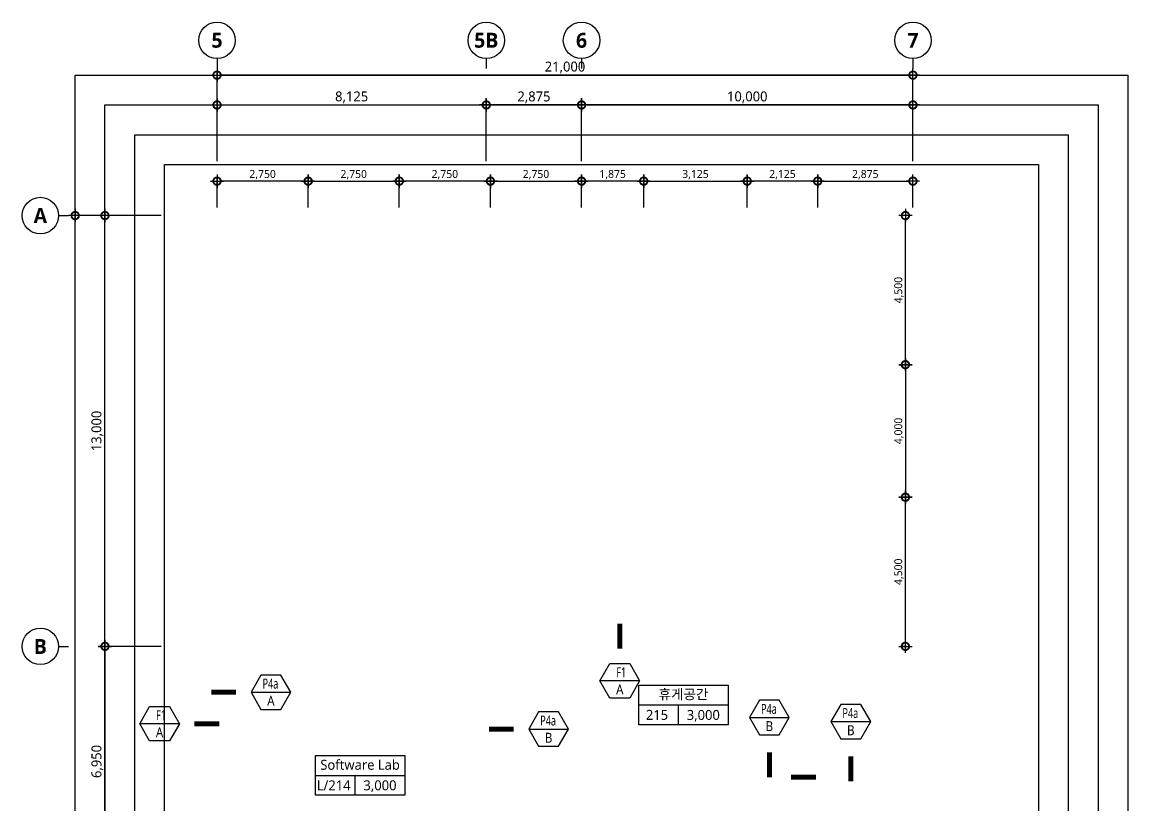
# Model space of a CAD drawing. Header units: millimetres. Extents: x 10038 to 248999, y 2179 to 57100.
# Drawn here: x 172932 to 206300, y 33477 to 57100 of the extents above; entities that cross this region are included whole.
import ezdxf
from ezdxf.enums import TextEntityAlignment as Align

# ---------------------------------------------------------------- set-up
doc = ezdxf.new("R2010")
doc.units = ezdxf.units.MM
doc.header["$LTSCALE"] = 100
doc.layers.get('DEFPOINTS').update_dxf_attribs({"color": 137})
for name, color, linetype in [('DIM', 7, 'Continuous'), ('DIM1', 7, 'Continuous'), ('SYM-BUB', 3, 'Continuous'), ('TEXT', 3, 'Continuous'), ('TEXT-NOTE', 6, 'Continuous'), ('WALLSYM', 6, 'Continuous')]:
    doc.layers.add(name, color=color, linetype=linetype)
doc.layers.add('TEMP', color=171, linetype='Continuous', plot=False)
doc.styles.add('스타일1', font='malgun.ttf')
doc.styles.add('스타일2', font='malgunbd.ttf')
doc.dimstyles.new('GAUN-100', dxfattribs={"dimscale": 100, "dimtxt": 3, "dimasz": 1, "dimexe": 1, "dimexo": 1, "dimgap": 0.5, "dimtad": 1, "dimdec": 0, "dimzin": 1, "dimdsep": 46, "dimlunit": 6, "dimtxsty": '스타일1', "dimblk": 'GAUN-DOT', "dimcen": -2, "dimdle": 2, "dimclrd": 256, "dimclre": 256, "dimclrt": 3, "dimadec": 0, "dimazin": 0, "dimtfac": 1, "dimtdec": 0, "dimtix": 1, "dimtmove": 2, "dimatfit": 3, "dimldrblk": 'DOTSMALL', "dimfxl": 1, "dimtolj": 1, "dimtzin": 1, "dimarcsym": 0})
doc.dimstyles.new('GAUN-100-I', dxfattribs={"dimscale": 100, "dimtxt": 2.4, "dimasz": 1, "dimexe": 1, "dimexo": 1, "dimgap": 0.5, "dimtad": 1, "dimdec": 0, "dimzin": 1, "dimdsep": 46, "dimlunit": 6, "dimtxsty": '스타일1', "dimblk": 'GAUN-DOT', "dimcen": -2, "dimdle": 2, "dimclrd": 256, "dimclre": 256, "dimclrt": 4, "dimadec": 0, "dimazin": 0, "dimtfac": 1, "dimtdec": 0, "dimtix": 1, "dimtmove": 2, "dimatfit": 3, "dimldrblk": 'DOTSMALL', "dimfxl": 1, "dimtolj": 1, "dimtzin": 1, "dimarcsym": 0})

# ---------------------------------------------------------------- blocks, each defined once
blk = doc.blocks.new('GAUN-DOT')
at = {"linetype": 'ByBlock'}
for p, q in [((2, 0), (-2, 0)), ((0, -2), (0, 2))]:
    blk.add_line(p, q, dxfattribs=at)
at = {"const_width": 2.25}
blk.add_lwpolyline([(0, 0.28125, 1), (0, -0.28125, 1)], format="xyb", close=True, dxfattribs=at)
blk = doc.blocks.new('*D25')
at = {"layer": 'DEFPOINTS', "color": 0, "transparency": 16777216}
for p in [(186939, 54600), (178814, 52800), (186939, 52800)]:
    blk.add_point(p, dxfattribs=at)
at = {"layer": 'DIM', "lineweight": -2, "transparency": 16777216}
for p, q in [((178814, 52900), (178814, 54700)), ((178914, 54600), (186839, 54600)), ((186939, 52900), (186939, 54700))]:
    blk.add_line(p, q, dxfattribs=at)
at = {"layer": 'DIM', "lineweight": -2, "transparency": 16777216, "xscale": 100, "yscale": 100, "zscale": 100, "rotation": 180}
blk.add_blockref('GAUN-DOT', (178814, 54600), dxfattribs=at)
at = {"layer": 'DIM', "lineweight": -2, "transparency": 16777216, "xscale": 100, "yscale": 100, "zscale": 100}
blk.add_blockref('GAUN-DOT', (186939, 54600), dxfattribs=at)
at = {"layer": 'DIM', "color": 3, "transparency": 16777216, "insert": (182876, 54831), "char_height": 300, "attachment_point": 5, "style": '스타일1'}
blk.add_mtext('\\A1;8,125', dxfattribs=at)
blk = doc.blocks.new('_DotSmall')
at = {"color": 0, "linetype": 'ByBlock', "const_width": 0.5}
blk.add_lwpolyline([(-0.0625, 0, 1), (0.0625, 0, 1)], format="xyb", close=True, dxfattribs=at)
blk = doc.blocks.new('NEW_BUB')
at = {"layer": 'SYM-BUB', "color": 6}
blk.add_line((0, 3), (0, 0), dxfattribs=at)
blk.add_circle((0, 8.5), 5.5, dxfattribs=at)
at = {"layer": 'SYM-BUB', "color": 3, "style": '스타일2'}
blk.add_attdef('X', text='', height=4.5, dxfattribs=at).set_placement((0, 8.5), align=Align.MIDDLE)
blk = doc.blocks.new('*D26')
at = {"layer": 'DEFPOINTS', "color": 0, "transparency": 16777216}
for p in [(178814, 55500), (178814, 52800), (199814, 52800)]:
    blk.add_point(p, dxfattribs=at)
at = {"layer": 'DIM', "lineweight": -2, "transparency": 16777216}
for p, q in [((178814, 52900), (178814, 55600)), ((199714, 55500), (178914, 55500)), ((199814, 52900), (199814, 55600))]:
    blk.add_line(p, q, dxfattribs=at)
at = {"layer": 'DIM', "lineweight": -2, "transparency": 16777216, "xscale": 100, "yscale": 100, "zscale": 100, "rotation": 180}
blk.add_blockref('GAUN-DOT', (178814, 55500), dxfattribs=at)
at = {"layer": 'DIM', "lineweight": -2, "transparency": 16777216, "xscale": 100, "yscale": 100, "zscale": 100}
blk.add_blockref('GAUN-DOT', (199814, 55500), dxfattribs=at)
at = {"layer": 'DIM', "color": 3, "transparency": 16777216, "insert": (189314, 55731), "char_height": 300, "attachment_point": 5, "style": '스타일1'}
blk.add_mtext('\\A1;21,000', dxfattribs=at)
blk = doc.blocks.new('*D27')
at = {"layer": 'DEFPOINTS', "color": 0, "transparency": 16777216}
for p in [(189814, 54600), (189814, 52800), (199814, 52800)]:
    blk.add_point(p, dxfattribs=at)
at = {"layer": 'DIM', "lineweight": -2, "transparency": 16777216}
for p, q in [((189814, 52900), (189814, 54700)), ((199714, 54600), (189914, 54600)), ((199814, 52900), (199814, 54700))]:
    blk.add_line(p, q, dxfattribs=at)
at = {"layer": 'DIM', "lineweight": -2, "transparency": 16777216, "xscale": 100, "yscale": 100, "zscale": 100, "rotation": 180}
blk.add_blockref('GAUN-DOT', (189814, 54600), dxfattribs=at)
at = {"layer": 'DIM', "lineweight": -2, "transparency": 16777216, "xscale": 100, "yscale": 100, "zscale": 100}
blk.add_blockref('GAUN-DOT', (199814, 54600), dxfattribs=at)
at = {"layer": 'DIM', "color": 3, "transparency": 16777216, "insert": (194814, 54831), "char_height": 300, "attachment_point": 5, "style": '스타일1'}
blk.add_mtext('\\A1;10,000', dxfattribs=at)
blk = doc.blocks.new('*D29')
at = {"layer": 'DEFPOINTS', "color": 0, "transparency": 16777216}
for p in [(174532, 51262), (177232, 51262), (177232, 8262)]:
    blk.add_point(p, dxfattribs=at)
at = {"layer": 'DIM', "lineweight": -2, "transparency": 16777216}
for p, q in [((177132, 51262), (174432, 51262)), ((174532, 8362), (174532, 51162)), ((177132, 8262), (174432, 8262))]:
    blk.add_line(p, q, dxfattribs=at)
at = {"layer": 'DIM', "lineweight": -2, "transparency": 16777216, "xscale": 100, "yscale": 100, "zscale": 100}
for p, rotation in [((174532, 51262), 90), ((174532, 8262), 270)]:
    blk.add_blockref('GAUN-DOT', p, dxfattribs=dict(at, rotation=rotation))
at = {"layer": 'DIM', "color": 3, "transparency": 16777216, "insert": (174302, 29762), "char_height": 300, "attachment_point": 5, "rotation": 90, "style": '스타일1'}
blk.add_mtext('\\A1;43,000', dxfattribs=at)
blk = doc.blocks.new('*D30')
at = {"layer": 'DEFPOINTS', "color": 0, "transparency": 16777216}
for p in [(175432, 51262), (177232, 51262), (177232, 38262)]:
    blk.add_point(p, dxfattribs=at)
at = {"layer": 'DIM', "lineweight": -2, "transparency": 16777216}
for p, q in [((177132, 51262), (175332, 51262)), ((175432, 38362), (175432, 51162)), ((177132, 38262), (175332, 38262))]:
    blk.add_line(p, q, dxfattribs=at)
at = {"layer": 'DIM', "lineweight": -2, "transparency": 16777216, "xscale": 100, "yscale": 100, "zscale": 100}
for p, rotation in [((175432, 51262), 90), ((175432, 38262), 270)]:
    blk.add_blockref('GAUN-DOT', p, dxfattribs=dict(at, rotation=rotation))
at = {"layer": 'DIM', "color": 3, "transparency": 16777216, "insert": (175201, 44762), "char_height": 300, "attachment_point": 5, "rotation": 90, "style": '스타일1'}
blk.add_mtext('\\A1;13,000', dxfattribs=at)
blk = doc.blocks.new('room')
at = {"layer": 'TEXT-NOTE'}
for p, q in [((0, 0), (0, 12)), ((0, 12), (27, 12)), ((27, 12), (27, 0)), ((0, 6), (27, 6)), ((12, 0), (12, 6)), ((27, 0), (0, 0))]:
    blk.add_line(p, q, dxfattribs=at)
at = {"layer": 'TEXT-NOTE', "color": 3, "style": '스타일1'}
for tag, p in [('실명', (13.5, 9.28)), ('101', (5.53, 3.02)), ('2400', (19.5, 3))]:
    blk.add_attdef(tag, text='', height=3, dxfattribs=at).set_placement(p, align=Align.MIDDLE)
blk = doc.blocks.new('*D37')
at = {"layer": 'DEFPOINTS', "color": 0, "transparency": 16777216}
for p in [(199586, 42762), (199729, 42762), (199729, 38262)]:
    blk.add_point(p, dxfattribs=at)
at = {"layer": 'DIM1', "lineweight": -2, "transparency": 16777216}
for p, q in [((199629, 42762), (199486, 42762)), ((199586, 38362), (199586, 42662)), ((199629, 38262), (199486, 38262))]:
    blk.add_line(p, q, dxfattribs=at)
at = {"layer": 'DIM1', "lineweight": -2, "transparency": 16777216, "xscale": 100, "yscale": 100, "zscale": 100}
for p, rotation in [((199586, 42762), 90), ((199586, 38262), 270)]:
    blk.add_blockref('GAUN-DOT', p, dxfattribs=dict(at, rotation=rotation))
at = {"layer": 'DIM1', "color": 4, "transparency": 16777216, "insert": (199392, 40512), "char_height": 240, "attachment_point": 5, "rotation": 90, "style": '스타일1'}
blk.add_mtext('\\A1;4,500', dxfattribs=at)
blk = doc.blocks.new('*D38')
at = {"layer": 'DEFPOINTS', "color": 0, "transparency": 16777216}
for p in [(199729, 46762), (199586, 42762), (199729, 42762)]:
    blk.add_point(p, dxfattribs=at)
at = {"layer": 'DIM1', "lineweight": -2, "transparency": 16777216}
for p, q in [((199629, 46762), (199486, 46762)), ((199586, 46662), (199586, 42862)), ((199629, 42762), (199486, 42762))]:
    blk.add_line(p, q, dxfattribs=at)
at = {"layer": 'DIM1', "lineweight": -2, "transparency": 16777216, "xscale": 100, "yscale": 100, "zscale": 100}
for p, rotation in [((199586, 46762), 90), ((199586, 42762), 270)]:
    blk.add_blockref('GAUN-DOT', p, dxfattribs=dict(at, rotation=rotation))
at = {"layer": 'DIM1', "color": 4, "transparency": 16777216, "insert": (199392, 44762), "char_height": 240, "attachment_point": 5, "rotation": 90, "style": '스타일1'}
blk.add_mtext('\\A1;4,000', dxfattribs=at)
blk = doc.blocks.new('*D39')
at = {"layer": 'DEFPOINTS', "color": 0, "transparency": 16777216}
for p in [(199586, 51262), (199729, 51262), (199729, 46762)]:
    blk.add_point(p, dxfattribs=at)
at = {"layer": 'DIM1', "lineweight": -2, "transparency": 16777216}
for p, q in [((199629, 51262), (199486, 51262)), ((199586, 46862), (199586, 51162)), ((199629, 46762), (199486, 46762))]:
    blk.add_line(p, q, dxfattribs=at)
at = {"layer": 'DIM1', "lineweight": -2, "transparency": 16777216, "xscale": 100, "yscale": 100, "zscale": 100}
for p, rotation in [((199586, 51262), 90), ((199586, 46762), 270)]:
    blk.add_blockref('GAUN-DOT', p, dxfattribs=dict(at, rotation=rotation))
at = {"layer": 'DIM1', "color": 4, "transparency": 16777216, "insert": (199392, 49012), "char_height": 240, "attachment_point": 5, "rotation": 90, "style": '스타일1'}
blk.add_mtext('\\A1;4,500', dxfattribs=at)
blk = doc.blocks.new('*D40')
at = {"layer": 'DEFPOINTS', "color": 0, "transparency": 16777216}
for p in [(199814, 52301), (196939, 51409), (199814, 51409)]:
    blk.add_point(p, dxfattribs=at)
at = {"layer": 'DIM1', "lineweight": -2, "transparency": 16777216}
for p, q in [((196939, 51509), (196939, 52401)), ((199814, 51509), (199814, 52401)), ((197039, 52301), (199714, 52301))]:
    blk.add_line(p, q, dxfattribs=at)
at = {"layer": 'DIM1', "lineweight": -2, "transparency": 16777216, "xscale": 100, "yscale": 100, "zscale": 100, "rotation": 180}
blk.add_blockref('GAUN-DOT', (196939, 52301), dxfattribs=at)
at = {"layer": 'DIM1', "lineweight": -2, "transparency": 16777216, "xscale": 100, "yscale": 100, "zscale": 100}
blk.add_blockref('GAUN-DOT', (199814, 52301), dxfattribs=at)
at = {"layer": 'DIM1', "color": 4, "transparency": 16777216, "insert": (198376, 52495), "char_height": 240, "attachment_point": 5, "style": '스타일1'}
blk.add_mtext('\\A1;2,875', dxfattribs=at)
blk = doc.blocks.new('*D41')
at = {"layer": 'DEFPOINTS', "color": 0, "transparency": 16777216}
for p in [(194814, 52301), (194814, 51409), (196939, 51409)]:
    blk.add_point(p, dxfattribs=at)
at = {"layer": 'DIM1', "lineweight": -2, "transparency": 16777216}
for p, q in [((194814, 51509), (194814, 52401)), ((196939, 51509), (196939, 52401)), ((196839, 52301), (194914, 52301))]:
    blk.add_line(p, q, dxfattribs=at)
at = {"layer": 'DIM1', "lineweight": -2, "transparency": 16777216, "xscale": 100, "yscale": 100, "zscale": 100, "rotation": 180}
blk.add_blockref('GAUN-DOT', (194814, 52301), dxfattribs=at)
at = {"layer": 'DIM1', "lineweight": -2, "transparency": 16777216, "xscale": 100, "yscale": 100, "zscale": 100}
blk.add_blockref('GAUN-DOT', (196939, 52301), dxfattribs=at)
at = {"layer": 'DIM1', "color": 4, "transparency": 16777216, "insert": (195876, 52496), "char_height": 240, "attachment_point": 5, "style": '스타일1'}
blk.add_mtext('\\A1;2,125', dxfattribs=at)
blk = doc.blocks.new('*D42')
at = {"layer": 'DEFPOINTS', "color": 0, "transparency": 16777216}
for p in [(194814, 52301), (191689, 51409), (194814, 51409)]:
    blk.add_point(p, dxfattribs=at)
at = {"layer": 'DIM1', "lineweight": -2, "transparency": 16777216}
for p, q in [((191689, 51509), (191689, 52401)), ((194814, 51509), (194814, 52401)), ((191789, 52301), (194714, 52301))]:
    blk.add_line(p, q, dxfattribs=at)
at = {"layer": 'DIM1', "lineweight": -2, "transparency": 16777216, "xscale": 100, "yscale": 100, "zscale": 100, "rotation": 180}
blk.add_blockref('GAUN-DOT', (191689, 52301), dxfattribs=at)
at = {"layer": 'DIM1', "lineweight": -2, "transparency": 16777216, "xscale": 100, "yscale": 100, "zscale": 100}
blk.add_blockref('GAUN-DOT', (194814, 52301), dxfattribs=at)
at = {"layer": 'DIM1', "color": 4, "transparency": 16777216, "insert": (193251, 52496), "char_height": 240, "attachment_point": 5, "style": '스타일1'}
blk.add_mtext('\\A1;3,125', dxfattribs=at)
blk = doc.blocks.new('*D43')
at = {"layer": 'DEFPOINTS', "color": 0, "transparency": 16777216}
for p in [(189814, 52301), (189814, 51409), (191689, 51409)]:
    blk.add_point(p, dxfattribs=at)
at = {"layer": 'DIM1', "lineweight": -2, "transparency": 16777216}
for p, q in [((189814, 51509), (189814, 52401)), ((191689, 51509), (191689, 52401)), ((191589, 52301), (189914, 52301))]:
    blk.add_line(p, q, dxfattribs=at)
at = {"layer": 'DIM1', "lineweight": -2, "transparency": 16777216, "xscale": 100, "yscale": 100, "zscale": 100, "rotation": 180}
blk.add_blockref('GAUN-DOT', (189814, 52301), dxfattribs=at)
at = {"layer": 'DIM1', "lineweight": -2, "transparency": 16777216, "xscale": 100, "yscale": 100, "zscale": 100}
blk.add_blockref('GAUN-DOT', (191689, 52301), dxfattribs=at)
at = {"layer": 'DIM1', "color": 4, "transparency": 16777216, "insert": (190751, 52496), "char_height": 240, "attachment_point": 5, "style": '스타일1'}
blk.add_mtext('\\A1;1,875', dxfattribs=at)
blk = doc.blocks.new('*D44')
at = {"layer": 'DEFPOINTS', "color": 0, "transparency": 16777216}
for p in [(189814, 52301), (187064, 51409), (189814, 51409)]:
    blk.add_point(p, dxfattribs=at)
at = {"layer": 'DIM1', "lineweight": -2, "transparency": 16777216}
for p, q in [((187064, 51509), (187064, 52401)), ((189814, 51509), (189814, 52401)), ((187164, 52301), (189714, 52301))]:
    blk.add_line(p, q, dxfattribs=at)
at = {"layer": 'DIM1', "lineweight": -2, "transparency": 16777216, "xscale": 100, "yscale": 100, "zscale": 100, "rotation": 180}
blk.add_blockref('GAUN-DOT', (187064, 52301), dxfattribs=at)
at = {"layer": 'DIM1', "lineweight": -2, "transparency": 16777216, "xscale": 100, "yscale": 100, "zscale": 100}
blk.add_blockref('GAUN-DOT', (189814, 52301), dxfattribs=at)
at = {"layer": 'DIM1', "color": 4, "transparency": 16777216, "insert": (188439, 52495), "char_height": 240, "attachment_point": 5, "style": '스타일1'}
blk.add_mtext('\\A1;2,750', dxfattribs=at)
blk = doc.blocks.new('*D45')
at = {"layer": 'DEFPOINTS', "color": 0, "transparency": 16777216}
for p in [(184314, 52301), (184314, 51409), (187064, 51409)]:
    blk.add_point(p, dxfattribs=at)
at = {"layer": 'DIM1', "lineweight": -2, "transparency": 16777216}
for p, q in [((184314, 51509), (184314, 52401)), ((187064, 51509), (187064, 52401)), ((186964, 52301), (184414, 52301))]:
    blk.add_line(p, q, dxfattribs=at)
at = {"layer": 'DIM1', "lineweight": -2, "transparency": 16777216, "xscale": 100, "yscale": 100, "zscale": 100, "rotation": 180}
blk.add_blockref('GAUN-DOT', (184314, 52301), dxfattribs=at)
at = {"layer": 'DIM1', "lineweight": -2, "transparency": 16777216, "xscale": 100, "yscale": 100, "zscale": 100}
blk.add_blockref('GAUN-DOT', (187064, 52301), dxfattribs=at)
at = {"layer": 'DIM1', "color": 4, "transparency": 16777216, "insert": (185689, 52495), "char_height": 240, "attachment_point": 5, "style": '스타일1'}
blk.add_mtext('\\A1;2,750', dxfattribs=at)
blk = doc.blocks.new('*D46')
at = {"layer": 'DEFPOINTS', "color": 0, "transparency": 16777216}
for p in [(184314, 52301), (181564, 51409), (184314, 51409)]:
    blk.add_point(p, dxfattribs=at)
at = {"layer": 'DIM1', "lineweight": -2, "transparency": 16777216}
for p, q in [((181564, 51509), (181564, 52401)), ((184314, 51509), (184314, 52401)), ((181664, 52301), (184214, 52301))]:
    blk.add_line(p, q, dxfattribs=at)
at = {"layer": 'DIM1', "lineweight": -2, "transparency": 16777216, "xscale": 100, "yscale": 100, "zscale": 100, "rotation": 180}
blk.add_blockref('GAUN-DOT', (181564, 52301), dxfattribs=at)
at = {"layer": 'DIM1', "lineweight": -2, "transparency": 16777216, "xscale": 100, "yscale": 100, "zscale": 100}
blk.add_blockref('GAUN-DOT', (184314, 52301), dxfattribs=at)
at = {"layer": 'DIM1', "color": 4, "transparency": 16777216, "insert": (182939, 52495), "char_height": 240, "attachment_point": 5, "style": '스타일1'}
blk.add_mtext('\\A1;2,750', dxfattribs=at)
blk = doc.blocks.new('*D47')
at = {"layer": 'DEFPOINTS', "color": 0, "transparency": 16777216}
for p in [(178814, 52301), (178814, 51409), (181564, 51409)]:
    blk.add_point(p, dxfattribs=at)
at = {"layer": 'DIM1', "lineweight": -2, "transparency": 16777216}
for p, q in [((178814, 51509), (178814, 52401)), ((181564, 51509), (181564, 52401)), ((181464, 52301), (178914, 52301))]:
    blk.add_line(p, q, dxfattribs=at)
at = {"layer": 'DIM1', "lineweight": -2, "transparency": 16777216, "xscale": 100, "yscale": 100, "zscale": 100, "rotation": 180}
blk.add_blockref('GAUN-DOT', (178814, 52301), dxfattribs=at)
at = {"layer": 'DIM1', "lineweight": -2, "transparency": 16777216, "xscale": 100, "yscale": 100, "zscale": 100}
blk.add_blockref('GAUN-DOT', (181564, 52301), dxfattribs=at)
at = {"layer": 'DIM1', "color": 4, "transparency": 16777216, "insert": (180189, 52495), "char_height": 240, "attachment_point": 5, "style": '스타일1'}
blk.add_mtext('\\A1;2,750', dxfattribs=at)
blk = doc.blocks.new('WALLSYM')
at = {"layer": 'WALLSYM'}
blk.add_line((-400, 0), (400, 0), dxfattribs=at)
blk.add_lwpolyline([(-200, 346), (-400, 0), (-200, -346), (200, -346), (400, 0), (200, 346)], close=True, dxfattribs=at)
at = {"layer": 'TEXT', "style": '스타일1'}
for tag, p in [('WALL', (0, 173)), ('HIGH', (0, -173))]:
    blk.add_attdef(tag, text='', height=200, dxfattribs=at).set_placement(p, align=Align.MIDDLE_CENTER)
blk = doc.blocks.new('*D61')
at = {"layer": 'DEFPOINTS', "color": 0, "transparency": 16777216}
for p in [(177232, 38262), (175432, 31312), (177232, 31312)]:
    blk.add_point(p, dxfattribs=at)
at = {"layer": 'DIM', "lineweight": -2, "transparency": 16777216}
for p, q in [((177132, 38262), (175332, 38262)), ((175432, 38162), (175432, 31412)), ((177132, 31312), (175332, 31312))]:
    blk.add_line(p, q, dxfattribs=at)
at = {"layer": 'DIM', "lineweight": -2, "transparency": 16777216, "xscale": 100, "yscale": 100, "zscale": 100}
for p, rotation in [((175432, 38262), 90), ((175432, 31312), 270)]:
    blk.add_blockref('GAUN-DOT', p, dxfattribs=dict(at, rotation=rotation))
at = {"layer": 'DIM', "color": 3, "transparency": 16777216, "insert": (175202, 34787), "char_height": 300, "attachment_point": 5, "rotation": 90, "style": '스타일1'}
blk.add_mtext('\\A1;6,950', dxfattribs=at)
blk = doc.blocks.new('*D65')
at = {"layer": 'DEFPOINTS', "color": 0, "transparency": 16777216}
for p in [(186939, 54600), (186939, 52800), (189814, 52800)]:
    blk.add_point(p, dxfattribs=at)
at = {"layer": 'DIM', "lineweight": -2, "transparency": 16777216}
for p, q in [((186939, 52900), (186939, 54700)), ((189714, 54600), (187039, 54600)), ((189814, 52900), (189814, 54700))]:
    blk.add_line(p, q, dxfattribs=at)
at = {"layer": 'DIM', "lineweight": -2, "transparency": 16777216, "xscale": 100, "yscale": 100, "zscale": 100, "rotation": 180}
blk.add_blockref('GAUN-DOT', (186939, 54600), dxfattribs=at)
at = {"layer": 'DIM', "lineweight": -2, "transparency": 16777216, "xscale": 100, "yscale": 100, "zscale": 100}
blk.add_blockref('GAUN-DOT', (189814, 54600), dxfattribs=at)
at = {"layer": 'DIM', "color": 3, "transparency": 16777216, "insert": (188376, 54830), "char_height": 300, "attachment_point": 5, "style": '스타일1'}
blk.add_mtext('\\A1;2,875', dxfattribs=at)

msp = doc.modelspace()

# ---------------------------------------------------------------- linework, layer by layer
at = {"layer": 'TEMP'}
for points in [[(174532, 55500), (206300, 55500), (206300, 3900), (174532, 3900)], [(175432, 54600), (205400, 54600), (205400, 4800), (175432, 4800)], [(176332, 53700), (204500, 53700), (204500, 5700), (176332, 5700)], [(177232, 52800), (203600, 52800), (203600, 6600), (177232, 6600)]]:
    msp.add_lwpolyline(points, close=True, dxfattribs=at)
at = {"layer": 'WALLSYM', "ltscale": 0.2}
for points in [[(190967.3, 37741.4, 0, 0, 0), (190967.3, 38191.4, 150, 150, 0), (190967.3, 38941.4, 150, 150, 0)], [(179839.1, 36877.8, 0, 0, 0), (179389.1, 36877.8, 150, 150, 0), (178639.1, 36877.8, 150, 150, 0)], [(177679.3, 35925.7, 0, 0, 0), (178129.3, 35925.7, 150, 150, 0), (178879.3, 35925.7, 150, 150, 0)], [(188218.3, 35763.5, 0, 0, 0), (187768.3, 35763.5, 150, 150, 0), (187018.3, 35763.5, 150, 150, 0)], [(195481.3, 35594.1, 0, 0, 0), (195481.3, 35063.7, 150, 150, 0), (195481.3, 34313.7, 150, 150, 0)], [(197938.6, 35469.2, 0, 0, 0), (197938.6, 34938.8, 150, 150, 0), (197938.6, 34188.8, 150, 150, 0)], [(195481.3, 34313.7, 0, 0, 0), (196138.4, 34313.7, 150, 150, 0), (196888.4, 34313.7, 150, 150, 0)]]:
    msp.add_lwpolyline(points, format="xyseb", dxfattribs=at)

# ---------------------------------------------------------------- block references
at = {"layer": 'SYM-BUB', "xscale": 100, "yscale": 100, "zscale": 100}
for p, values in [((178813.7, 55700), {'X': '5'}), ((186938.7, 55700), {'X': '5B'}), ((189813.7, 55700), {'X': '6'}), ((199813.7, 55700), {'X': '7'})]:
    msp.add_blockref('NEW_BUB', p, dxfattribs=at).add_auto_attribs(values)
at = {"layer": 'SYM-BUB'}
ref = msp.add_blockref('NEW_BUB', (174332, 51262.2), dxfattribs=dict(at, xscale=100, yscale=100, zscale=100, rotation=90))
ref.add_attrib('X', 'A', dxfattribs={"color": 3, "height": 450, "style": '스타일2'}).set_placement((173482, 51262.2), align=Align.MIDDLE)
ref = msp.add_blockref('NEW_BUB', (174332, 38259.1), dxfattribs=dict(at, xscale=100, yscale=100, zscale=100, rotation=90))
ref.add_attrib('X', 'B', dxfattribs={"color": 3, "height": 450, "style": '스타일2'}).set_placement((173482, 38259.1), align=Align.MIDDLE)
at = {"layer": 'TEXT-NOTE'}
ref = msp.add_blockref('room', (191538.5, 35892), dxfattribs=dict(at, xscale=100, yscale=100, zscale=100))
ref.add_attrib('2400', '3,000', dxfattribs={"color": 3, "height": 300, "style": '스타일1'}).set_placement((193488.5, 36192), align=Align.MIDDLE_CENTER)
ref.add_attrib('101', '215', dxfattribs={"color": 3, "height": 300, "style": '스타일1'}).set_placement((192091.1, 36193.8), align=Align.MIDDLE)
ref.add_attrib('실명', '휴게공간', dxfattribs={"color": 3, "height": 300, "style": '스타일1'}).set_placement((192888.5, 36820.2), align=Align.MIDDLE)
ref = msp.add_blockref('room', (181780.6, 33767.6), dxfattribs=dict(at, xscale=100, yscale=100, zscale=100))
ref.add_attrib('2400', '3,000', dxfattribs={"color": 3, "height": 300, "style": '스타일1'}).set_placement((183730.6, 34067.6), align=Align.MIDDLE_CENTER)
ref.add_attrib('101', 'L/214', dxfattribs={"color": 3, "height": 300, "style": '스타일1'}).set_placement((182333.2, 34069.5), align=Align.MIDDLE)
ref.add_attrib('실명', 'Software Lab', dxfattribs={"color": 3, "height": 300, "style": '스타일1'}).set_placement((183130.6, 34695.9), align=Align.MIDDLE)
at = {"layer": 'WALLSYM'}
ref = msp.add_blockref('WALLSYM', (190967.3, 37221.8), dxfattribs=dict(at, xscale=-1.5, yscale=1.5, zscale=1.5))
ref.add_attrib('HIGH', 'A', dxfattribs={"layer": 'TEXT', "height": 300, "style": '스타일1', "width": 0.9}).set_placement((190967.5, 36962), align=Align.MIDDLE_CENTER)
ref.add_attrib('WALL', 'F1', dxfattribs={"layer": 'TEXT', "height": 300, "style": '스타일1', "width": 0.7}).set_placement((191012.4, 37481.6), align=Align.MIDDLE_CENTER)
ref = msp.add_blockref('WALLSYM', (180439.1, 36877.8), dxfattribs=dict(at, xscale=1.5, yscale=1.5, zscale=1.5))
ref.add_attrib('HIGH', 'A', dxfattribs={"layer": 'TEXT', "height": 300, "style": '스타일1', "width": 0.9}).set_placement((180439.1, 36618), align=Align.MIDDLE_CENTER)
ref.add_attrib('WALL', 'P4a', dxfattribs={"layer": 'TEXT', "height": 300, "style": '스타일1', "width": 0.7}).set_placement((180425.3, 37137.6), align=Align.MIDDLE_CENTER)
ref = msp.add_blockref('WALLSYM', (177079.3, 35925.7), dxfattribs=dict(at, xscale=-1.5, yscale=1.5, zscale=1.5))
ref.add_attrib('HIGH', 'A', dxfattribs={"layer": 'TEXT', "height": 300, "style": '스타일1', "width": 0.9}).set_placement((177079.5, 35665.9), align=Align.MIDDLE_CENTER)
ref.add_attrib('WALL', 'F1', dxfattribs={"layer": 'TEXT', "height": 300, "style": '스타일1', "width": 0.7}).set_placement((177124.4, 36185.5), align=Align.MIDDLE_CENTER)
ref = msp.add_blockref('WALLSYM', (195481.3, 36113.7), dxfattribs=dict(at, xscale=1.5, yscale=1.5, zscale=1.5))
ref.add_attrib('HIGH', 'B', dxfattribs={"layer": 'TEXT', "height": 300, "style": '스타일1', "width": 0.9}).set_placement((195481.3, 35853.9), align=Align.MIDDLE_CENTER)
ref.add_attrib('WALL', 'P4a', dxfattribs={"layer": 'TEXT', "height": 300, "style": '스타일1', "width": 0.7}).set_placement((195467.5, 36373.5), align=Align.MIDDLE_CENTER)
ref = msp.add_blockref('WALLSYM', (197938.6, 35988.8), dxfattribs=dict(at, xscale=1.5, yscale=1.5, zscale=1.5))
ref.add_attrib('HIGH', 'B', dxfattribs={"layer": 'TEXT', "height": 300, "style": '스타일1', "width": 0.9}).set_placement((197938.6, 35729), align=Align.MIDDLE_CENTER)
ref.add_attrib('WALL', 'P4a', dxfattribs={"layer": 'TEXT', "height": 300, "style": '스타일1', "width": 0.7}).set_placement((197924.8, 36248.6), align=Align.MIDDLE_CENTER)
ref = msp.add_blockref('WALLSYM', (188818.3, 35763.5), dxfattribs=dict(at, xscale=1.5, yscale=1.5, zscale=1.5))
ref.add_attrib('HIGH', 'B', dxfattribs={"layer": 'TEXT', "height": 300, "style": '스타일1', "width": 0.9}).set_placement((188818.3, 35503.7), align=Align.MIDDLE_CENTER)
ref.add_attrib('WALL', 'P4a', dxfattribs={"layer": 'TEXT', "height": 300, "style": '스타일1', "width": 0.7}).set_placement((188804.4, 36023.3), align=Align.MIDDLE_CENTER)

# ---------------------------------------------------------------- dimensions: what is measured, and where the dimension line sits
at = {"layer": 'DIM'}
for base, p2, picture, middle in [((178813.7, 55500), (178813.7, 52800), '*D26', (189313.7, 55731)), ((189813.7, 54600), (189813.7, 52800), '*D27', (194813.7, 54831))]:
    dim = msp.add_linear_dim(base=base, p1=(199813.7, 52800), p2=p2, dimstyle='GAUN-100', dxfattribs=at)
    dim.commit()
    dim.dimension.update_dxf_attribs({"geometry": picture, "text_midpoint": middle})
for base, p1, p2, angle, picture, middle in [((186938.7, 54600), (178813.7, 52800), (186938.7, 52800), 180, '*D25', (182876.2, 54831)), ((186938.7, 54600), (189813.7, 52800), (186938.7, 52800), 0, '*D65', (188376.2, 54830.2)), ((174532, 51262.2), (177232, 8262.2), (177232, 51262.2), 270, '*D29', (174301.9, 29762.2)), ((175432, 51262.2), (177232, 38262.2), (177232, 51262.2), 270, '*D30', (175201.1, 44762.2)), ((175432, 31312.2), (177232, 38262.2), (177232, 31312.2), 90, '*D61', (175201.9, 34787.2))]:
    dim = msp.add_linear_dim(base=base, p1=p1, p2=p2, angle=angle, dimstyle='GAUN-100', dxfattribs=at)
    dim.commit()
    dim.dimension.update_dxf_attribs({"geometry": picture, "text_midpoint": middle})
at = {"layer": 'DIM1'}
for base, p1, p2, angle, picture, middle in [((178813.7, 52301.1), (181563.7, 51409.2), (178813.7, 51409.2), 180, '*D47', (180188.7, 52495.2)), ((184313.7, 52301.1), (187063.7, 51409.2), (184313.7, 51409.2), 180, '*D45', (185688.7, 52495.2)), ((189813.7, 52301.1), (191688.7, 51409.2), (189813.7, 51409.2), 180, '*D43', (190751.2, 52495.9)), ((194813.7, 52301.1), (196938.7, 51409.2), (194813.7, 51409.2), 180, '*D41', (195876.2, 52495.9)), ((199586, 51262.2), (199729.5, 46762.2), (199729.5, 51262.2), 90, '*D39', (199391.9, 49012.2)), ((199586, 42762.2), (199729.5, 46762.2), (199729.5, 42762.2), 270, '*D38', (199391.9, 44762.2)), ((199586, 42762.2), (199729.5, 38262.2), (199729.5, 42762.2), 90, '*D37', (199391.9, 40512.2))]:
    dim = msp.add_linear_dim(base=base, p1=p1, p2=p2, angle=angle, dimstyle='GAUN-100-I', dxfattribs=at)
    dim.commit()
    dim.dimension.update_dxf_attribs({"geometry": picture, "text_midpoint": middle})
for base, p1, p2, picture, middle in [((184313.7, 52301.1), (181563.7, 51409.2), (184313.7, 51409.2), '*D46', (182938.7, 52495.2)), ((189813.7, 52301.1), (187063.7, 51409.2), (189813.7, 51409.2), '*D44', (188438.7, 52495.2)), ((194813.7, 52301.1), (191688.7, 51409.2), (194813.7, 51409.2), '*D42', (193251.2, 52495.9)), ((199813.7, 52301.1), (196938.7, 51409.2), (199813.7, 51409.2), '*D40', (198376.2, 52495.2))]:
    dim = msp.add_linear_dim(base=base, p1=p1, p2=p2, dimstyle='GAUN-100-I', dxfattribs=at)
    dim.commit()
    dim.dimension.update_dxf_attribs({"geometry": picture, "text_midpoint": middle})

doc.saveas('drawing.dxf')
